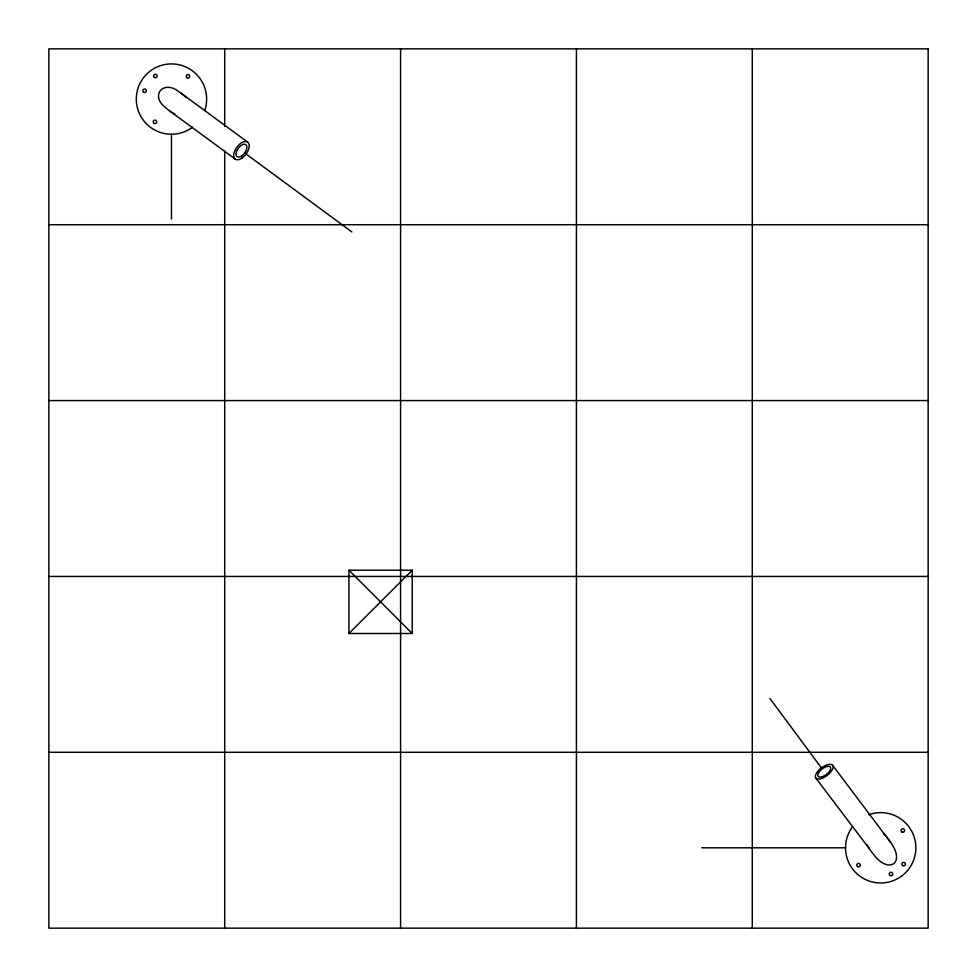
<?xml version="1.0" encoding="UTF-8"?>
<svg xmlns="http://www.w3.org/2000/svg" width="977" height="977" viewBox="0 0 977 977"><rect width="100%" height="100%" fill="white"/><g stroke="black" fill="none" stroke-linecap="round" stroke-linejoin="round"><path stroke-width="1.47" d="M348.923 633.499L412.233 570.189L348.923 570.189L348.923 633.499L412.233 633.499L412.233 570.189M48.85 224.71L928.15 224.71M48.85 400.57L928.15 400.57M48.85 576.43L928.15 576.43M48.85 752.29L928.15 752.29M701.742 847.804L845.813 847.804M174.773 113.918L171.525 112.172A36.027 36.027 0 0 1 165.638 107.678C149.628 95.636 163.415 79.43 178.815 91.667A36.027 36.027 0 0 1 184.714 96.173L185.996 97.444M180.379 92.681L247.315 141.873M169.961 111.158L235.628 159.385M245.117 153.316L351.903 231.94M348.923 570.189L412.233 633.499M883.55 833.601L886.579 836.874A52.819 52.819 0 0 1 890.597 842.321C905.948 863.46 888.459 874.659 873.316 854.081A52.819 52.819 0 0 1 869.298 848.647L815.917 778.193M832.551 765.223L890.597 842.321M769.888 698.445L821.657 768.227M869.298 848.647L867.075 844.836M752.29 48.85L752.29 928.15M576.43 48.85L576.43 928.15M400.57 48.85L400.57 928.15M224.71 48.85L224.71 126.497M224.71 150.861L224.71 928.15M171.464 134.008L171.464 219.031M868.724 814.733A35.172 35.172 0 0 1 915.864 847.218A35.172 35.172 0 0 1 869.835 881.266A35.172 35.172 0 0 1 852.579 826.676M192.689 127.132A35.172 35.172 0 0 1 138.087 110.181A35.172 35.172 0 0 1 171.683 63.92A35.172 35.172 0 0 1 204.706 110.584M928.15 48.85L48.85 48.85L48.85 928.15L928.15 928.15L928.15 48.85M822.512 776.605A7.743 3.468 -37.1 0 0 830.535 767.25A7.743 3.468 -37.1 0 0 819.654 771.268A7.743 3.468 -37.1 0 0 822.512 776.605M821.889 778.388A10.552 4.726 -37.1 0 0 832.831 765.626A10.552 4.726 -37.1 0 0 817.981 771.109A10.552 4.726 -37.1 0 0 821.889 778.388M901.881 831.94A1.759 1.759 0 0 0 904.617 830.609A1.759 1.759 0 0 0 902.089 828.899A1.759 1.759 0 0 0 901.881 831.94M902.638 865.561A1.759 1.759 0 0 0 905.386 864.242A1.759 1.759 0 0 0 902.87 862.52A1.759 1.759 0 0 0 902.638 865.561M890.01 875.453A1.759 1.759 0 0 0 892.746 874.11A1.759 1.759 0 0 0 890.206 872.424A1.759 1.759 0 0 0 890.01 875.453M857.537 866.587A1.759 1.759 0 0 0 860.273 865.256A1.759 1.759 0 0 0 857.745 863.546A1.759 1.759 0 0 0 857.537 866.587M242.186 157.932A10.552 5.728 -53.7 0 0 247.816 142.202A10.552 5.728 -53.7 0 0 234.419 151.753A10.552 5.728 -53.7 0 0 242.186 157.932M186.973 77.745A1.759 1.759 0 0 0 189.733 76.462A1.759 1.759 0 0 0 187.242 74.716A1.759 1.759 0 0 0 186.973 77.745M154.378 77.452A1.759 1.759 0 0 0 157.126 76.145A1.759 1.759 0 0 0 154.61 74.423A1.759 1.759 0 0 0 154.378 77.452M143.68 92.241A1.759 1.759 0 0 0 146.355 90.788A1.759 1.759 0 0 0 143.753 89.2A1.759 1.759 0 0 0 143.68 92.241M154.024 123.371A1.759 1.759 0 0 0 156.711 121.917A1.759 1.759 0 0 0 154.11 120.318A1.759 1.759 0 0 0 154.024 123.371M241.966 155.746A7.389 4.006 -53.7 0 0 245.911 144.73A7.389 4.006 -53.7 0 0 236.532 151.423A7.389 4.006 -53.7 0 0 241.966 155.746"/></g></svg>
